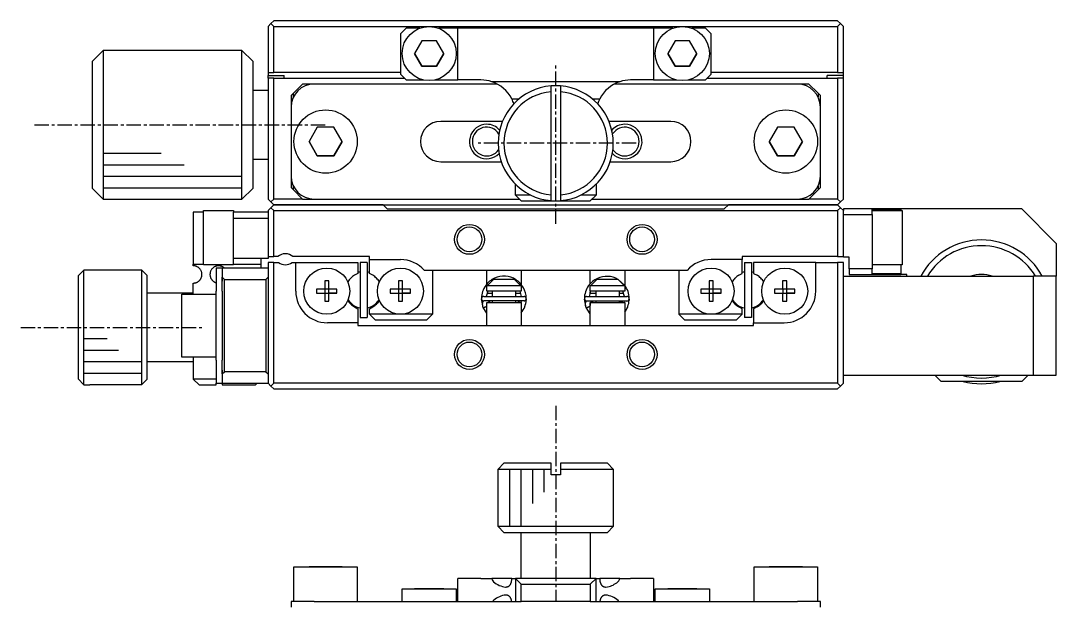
# Model space of a CAD drawing. Extents: x 10 to 365, y 10 to 229.
# Drawn here: x 225.8 to 315.8, y 178.3 to 229 of the extents above; entities that cross this region are included whole.
import ezdxf

# ---------------------------------------------------------------- set-up
doc = ezdxf.new("R2010")
doc.units = 0
doc.linetypes.add('CENTER', pattern=[2, 1.25, -0.25, 0.25, -0.25])
doc.layers.get('0').update_dxf_attribs({"linetype": 'CONTINUOUS'})
doc.layers.add('CENTER', color=1, linetype='CENTER')

msp = doc.modelspace()

# ---------------------------------------------------------------- linework, layer by layer
at = {"color": 7, "linetype": 'CONTINUOUS'}
for p, q in [((247.52, 228.713), (247.27, 228.463)), ((247.77, 228.963), (247.52, 228.713)), ((247.77, 228.463), (247.52, 228.713)), ((296.77, 228.963), (247.77, 228.963)), ((297.02, 228.713), (296.77, 228.963)), ((297.02, 228.713), (296.77, 228.463)), ((297.27, 228.463), (297.02, 228.713)), ((247.27, 228.463), (247.27, 224.463)), ((247.77, 224.463), (247.77, 228.463)), ((247.77, 228.463), (261.27, 228.463)), ((259.27, 228.313), (258.77, 227.813)), ((258.77, 227.813), (258.77, 224.313)), ((260.444, 228.313), (259.27, 228.313)), ((261.27, 228.463), (283.27, 228.463)), ((263.77, 228.313), (262.096, 228.313)), ((263.77, 223.813), (263.77, 228.313)), ((280.77, 228.313), (263.77, 228.313)), ((280.77, 228.313), (280.77, 223.813)), ((282.444, 228.313), (280.77, 228.313)), ((283.27, 228.463), (296.77, 228.463)), ((285.27, 228.313), (284.096, 228.313)), ((285.77, 227.813), (285.27, 228.313)), ((285.77, 224.313), (285.77, 227.813)), ((296.77, 228.463), (296.77, 224.463)), ((297.27, 224.463), (297.27, 228.463)), ((260.635, 227.213), (260, 226.113)), ((261.905, 227.213), (260.635, 227.213)), ((262.54, 226.113), (261.905, 227.213)), ((282.635, 227.213), (282, 226.113)), ((283.905, 227.213), (282.635, 227.213)), ((284.54, 226.113), (283.905, 227.213)), ((231.97, 225.413), (232.97, 226.413)), ((232.97, 219.854), (232.97, 226.413)), ((232.97, 226.413), (244.97, 226.413)), ((244.97, 226.413), (244.97, 213.413)), ((244.97, 226.413), (245.97, 225.413)), ((260, 226.113), (260.635, 225.013)), ((260.635, 225.013), (260, 226.113)), ((261.905, 225.013), (262.54, 226.113)), ((262.54, 226.113), (261.905, 225.013)), ((282, 226.113), (282.635, 225.013)), ((282.635, 225.013), (282, 226.113)), ((283.905, 225.013), (284.54, 226.113)), ((284.54, 226.113), (283.905, 225.013)), ((231.97, 225.413), (231.97, 219.863)), ((245.97, 214.413), (245.97, 225.413)), ((260.635, 225.013), (261.905, 225.013)), ((261.905, 225.013), (260.635, 225.013)), ((282.635, 225.013), (283.905, 225.013)), ((283.905, 225.013), (282.635, 225.013)), ((247.27, 224.463), (247.77, 224.463)), ((247.27, 224.463), (247.27, 224.213)), ((247.27, 224.213), (248.67, 224.213)), ((247.27, 223.963), (247.27, 224.213)), ((258.77, 224.463), (247.77, 224.463)), ((248.67, 223.963), (248.67, 224.213)), ((258.77, 224.313), (259.27, 223.813)), ((285.27, 223.813), (285.77, 224.313)), ((296.77, 224.463), (285.77, 224.463)), ((295.87, 223.963), (295.87, 224.213)), ((297.27, 224.213), (295.87, 224.213)), ((296.77, 224.463), (297.27, 224.463)), ((297.27, 224.213), (297.27, 224.463)), ((297.27, 223.963), (297.27, 224.213)), ((247.27, 223.963), (247.27, 213.463)), ((247.77, 223.963), (247.27, 223.963)), ((247.77, 213.463), (247.77, 223.963)), ((247.77, 223.963), (259.12, 223.963)), ((249.47, 222.663), (250.27, 223.463)), ((251.27, 223.463), (250.27, 223.463)), ((267.176, 223.463), (251.27, 223.463)), ((259.27, 223.813), (260.788, 223.813)), ((261.753, 223.813), (263.77, 223.813)), ((265.77, 223.813), (263.77, 223.813)), ((277.834, 223.663), (266.707, 223.663)), ((271.87, 222.795), (271.87, 223.297)), ((272.67, 223.297), (272.67, 222.795)), ((293.27, 223.463), (277.364, 223.463)), ((280.77, 223.813), (278.77, 223.813)), ((280.77, 223.813), (282.788, 223.813)), ((283.753, 223.813), (285.27, 223.813)), ((285.42, 223.963), (296.77, 223.963)), ((294.27, 223.463), (293.27, 223.463)), ((294.27, 223.463), (295.07, 222.663)), ((296.77, 223.963), (296.77, 213.463)), ((297.27, 223.963), (296.77, 223.963)), ((297.27, 213.463), (297.27, 223.963)), ((245.97, 222.913), (247.27, 222.913)), ((249.47, 222.663), (249.27, 222.463)), ((249.27, 222.463), (249.27, 221.463)), ((249.47, 222.335), (249.47, 222.663)), ((271.87, 213.831), (271.87, 222.795)), ((272.67, 222.795), (272.67, 213.831)), ((295.27, 222.463), (295.07, 222.663)), ((295.07, 222.663), (295.07, 222.335)), ((295.27, 221.463), (295.27, 222.463)), ((249.27, 221.463), (249.27, 215.463)), ((268.449, 222.163), (269.08, 222.163)), ((275.461, 222.163), (276.091, 222.163)), ((295.27, 215.463), (295.27, 221.463)), ((231.97, 219.863), (231.97, 214.413)), ((232.97, 213.413), (232.97, 219.854)), ((251.549, 219.713), (250.827, 218.463)), ((252.992, 219.713), (251.549, 219.713)), ((253.714, 218.463), (252.992, 219.713)), ((267.645, 220.213), (262.27, 220.213)), ((282.27, 220.213), (276.895, 220.213)), ((291.549, 219.713), (290.827, 218.463)), ((292.992, 219.713), (291.549, 219.713)), ((293.714, 218.463), (292.992, 219.713)), ((250.827, 218.463), (251.549, 217.213)), ((251.549, 217.213), (250.827, 218.463)), ((252.992, 217.213), (253.714, 218.463)), ((253.714, 218.463), (252.992, 217.213)), ((290.827, 218.463), (291.549, 217.213)), ((291.549, 217.213), (290.827, 218.463)), ((292.992, 217.213), (293.714, 218.463)), ((293.714, 218.463), (292.992, 217.213)), ((247.27, 216.913), (245.97, 216.913)), ((251.549, 217.213), (252.992, 217.213)), ((252.992, 217.213), (251.549, 217.213)), ((291.549, 217.213), (292.992, 217.213)), ((292.992, 217.213), (291.549, 217.213)), ((262.27, 216.713), (267.533, 216.713)), ((277.007, 216.713), (282.27, 216.713)), ((249.27, 215.463), (249.27, 214.463)), ((295.27, 214.463), (295.27, 215.463)), ((232.97, 213.413), (231.97, 214.413)), ((245.97, 214.413), (244.97, 213.413)), ((249.27, 214.463), (249.47, 214.263)), ((249.47, 214.263), (249.47, 214.591)), ((250.27, 213.463), (249.47, 214.263)), ((268.77, 213.813), (268.77, 214.742)), ((275.77, 214.742), (275.77, 213.813)), ((295.07, 214.263), (294.27, 213.463)), ((295.07, 214.591), (295.07, 214.263)), ((295.07, 214.263), (295.27, 214.463)), ((244.97, 213.413), (232.97, 213.413)), ((247.27, 213.463), (247.52, 213.213)), ((247.52, 213.213), (247.77, 213.463)), ((250.27, 213.463), (247.77, 213.463)), ((250.27, 213.463), (251.27, 213.463)), ((251.27, 213.463), (269.12, 213.463)), ((270.091, 213.813), (268.77, 213.813)), ((268.77, 213.813), (269.27, 213.313)), ((269.27, 213.313), (272.27, 213.313)), ((271.87, 213.329), (271.87, 213.831)), ((272.27, 213.313), (275.27, 213.313)), ((272.67, 213.831), (272.67, 213.329)), ((275.77, 213.813), (274.45, 213.813)), ((275.27, 213.313), (275.77, 213.813)), ((275.42, 213.463), (293.27, 213.463)), ((293.27, 213.463), (294.27, 213.463)), ((296.77, 213.463), (294.27, 213.463)), ((296.77, 213.463), (297.02, 213.213)), ((297.02, 213.213), (297.27, 213.463)), ((241.67, 207.763), (241.67, 212.463)), ((241.67, 212.463), (244.27, 212.463)), ((244.27, 212.463), (244.27, 212.313)), ((247.52, 212.713), (247.27, 212.463)), ((247.27, 212.463), (247.27, 208.463)), ((247.52, 213.213), (247.77, 212.963)), ((247.52, 212.713), (247.77, 212.963)), ((247.77, 212.463), (247.52, 212.713)), ((247.77, 212.963), (296.77, 212.963)), ((257.27, 212.963), (247.77, 212.963)), ((247.77, 212.463), (296.77, 212.463)), ((247.77, 208.463), (247.77, 212.463)), ((257.27, 212.963), (257.62, 212.613)), ((257.62, 212.613), (286.92, 212.613)), ((286.92, 212.613), (287.27, 212.963)), ((296.77, 212.963), (287.27, 212.963)), ((296.77, 212.963), (297.02, 213.213)), ((296.77, 212.963), (297.02, 212.713)), ((297.02, 212.713), (296.77, 212.463)), ((296.77, 212.463), (296.77, 208.463)), ((297.27, 212.463), (297.02, 212.713)), ((299.77, 212.613), (297.27, 212.613)), ((297.27, 212.613), (297.27, 212.463)), ((297.27, 208.463), (297.27, 212.463)), ((299.77, 212.113), (299.77, 212.613)), ((302.27, 212.613), (299.77, 212.613)), ((299.77, 212.544), (302.27, 212.544)), ((299.77, 212.463), (302.37, 212.463)), ((302.27, 212.544), (302.27, 212.613)), ((312.77, 212.613), (302.27, 212.613)), ((302.27, 212.544), (302.27, 212.463)), ((302.37, 212.463), (302.37, 207.763)), ((312.77, 212.613), (315.77, 209.613)), ((240.77, 212.313), (240.77, 207.813)), ((241.67, 212.313), (240.77, 212.313)), ((247.27, 212.313), (244.27, 212.313)), ((244.27, 211.813), (244.27, 212.313)), ((244.27, 211.813), (247.27, 211.813)), ((244.27, 208.313), (244.27, 211.813)), ((297.27, 212.113), (299.77, 212.113)), ((299.77, 212.113), (299.77, 207.413)), ((315.77, 209.613), (315.77, 206.763)), ((246.67, 208.313), (244.27, 208.313)), ((244.27, 207.813), (244.27, 208.313)), ((247.27, 208.313), (246.67, 208.313)), ((246.67, 207.813), (246.67, 208.313)), ((247.27, 208.463), (247.27, 208.313)), ((247.27, 208.463), (247.77, 208.463)), ((247.27, 207.963), (247.27, 197.463)), ((247.77, 207.963), (247.27, 207.963)), ((248.109, 208.463), (247.77, 208.463)), ((247.77, 207.963), (248.17, 207.963)), ((247.77, 197.463), (247.77, 207.963)), ((249.37, 207.963), (249.67, 207.963)), ((256.07, 208.463), (249.432, 208.463)), ((249.67, 205.463), (249.67, 207.963)), ((249.67, 207.963), (255.07, 207.963)), ((255.07, 207.963), (255.07, 207.007)), ((255.27, 207.963), (255.27, 203.163)), ((255.87, 207.963), (255.27, 207.963)), ((255.87, 207.963), (255.87, 203.163)), ((256.07, 208.213), (256.07, 208.463)), ((256.07, 208.213), (258.77, 208.213)), ((256.07, 207.007), (256.07, 208.213)), ((288.47, 208.213), (285.77, 208.213)), ((288.47, 208.463), (288.47, 208.213)), ((296.77, 208.463), (288.47, 208.463)), ((288.47, 207.007), (288.47, 208.213)), ((288.67, 207.963), (288.67, 203.163)), ((288.67, 207.963), (289.27, 207.963)), ((289.27, 207.963), (289.27, 203.163)), ((289.47, 207.963), (289.47, 207.007)), ((294.87, 207.963), (289.47, 207.963)), ((294.87, 205.463), (294.87, 207.963)), ((294.87, 207.963), (296.77, 207.963)), ((296.77, 208.463), (297.27, 208.463)), ((296.77, 207.963), (296.77, 197.463)), ((297.27, 207.963), (296.77, 207.963)), ((297.27, 208.413), (297.27, 208.463)), ((297.77, 208.413), (297.27, 208.413)), ((297.27, 197.463), (297.27, 207.963)), ((297.77, 207.413), (297.77, 208.413)), ((231.27, 207.297), (230.77, 206.795)), ((231.77, 207.297), (231.27, 207.297)), ((231.27, 197.329), (231.27, 207.297)), ((231.77, 207.313), (231.77, 207.297)), ((231.77, 207.313), (236.27, 207.313)), ((236.27, 207.313), (236.27, 197.313)), ((236.27, 207.313), (236.77, 206.813)), ((240.77, 207.813), (241.67, 207.813)), ((240.77, 207.663), (240.77, 207.813)), ((240.783, 207.663), (240.77, 207.663)), ((240.795, 207.663), (240.783, 207.663)), ((240.807, 207.662), (240.795, 207.663)), ((240.82, 207.661), (240.807, 207.662)), ((240.832, 207.66), (240.82, 207.661)), ((240.847, 207.659), (240.832, 207.66)), ((240.862, 207.657), (240.847, 207.659)), ((240.877, 207.655), (240.862, 207.657)), ((240.892, 207.653), (240.877, 207.655)), ((240.906, 207.651), (240.892, 207.653)), ((240.919, 207.648), (240.906, 207.651)), ((240.947, 207.642), (240.919, 207.648)), ((240.974, 207.635), (240.947, 207.642)), ((240.999, 207.627), (240.974, 207.635)), ((241.024, 207.619), (240.999, 207.627)), ((241.047, 207.61), (241.024, 207.619)), ((241.069, 207.601), (241.047, 207.61)), ((241.111, 207.581), (241.069, 207.601)), ((241.15, 207.56), (241.111, 207.581)), ((241.187, 207.537), (241.15, 207.56)), ((241.23, 207.506), (241.187, 207.537)), ((241.27, 207.473), (241.23, 207.506)), ((241.307, 207.437), (241.27, 207.473)), ((241.341, 207.399), (241.307, 207.437)), ((241.372, 207.361), (241.341, 207.399)), ((241.401, 207.32), (241.372, 207.361)), ((241.426, 207.276), (241.401, 207.32)), ((241.449, 207.231), (241.426, 207.276)), ((241.471, 207.181), (241.449, 207.231)), ((241.488, 207.129), (241.471, 207.181)), ((241.503, 207.075), (241.488, 207.129)), ((241.511, 207.034), (241.503, 207.075)), ((241.516, 206.992), (241.511, 207.034)), ((244.27, 207.763), (241.67, 207.763)), ((242.228, 207.021), (242.223, 206.974)), ((242.236, 207.066), (242.228, 207.021)), ((242.247, 207.113), (242.236, 207.066)), ((242.262, 207.158), (242.247, 207.113)), ((242.278, 207.202), (242.262, 207.158)), ((242.298, 207.244), (242.278, 207.202)), ((242.326, 207.297), (242.298, 207.244)), ((242.358, 207.346), (242.326, 207.297)), ((242.393, 207.392), (242.358, 207.346)), ((242.428, 207.431), (242.393, 207.392)), ((242.465, 207.467), (242.428, 207.431)), ((242.505, 207.501), (242.465, 207.467)), ((242.548, 207.533), (242.505, 207.501)), ((242.595, 207.562), (242.548, 207.533)), ((242.645, 207.589), (242.595, 207.562)), ((242.667, 207.599), (242.645, 207.589)), ((242.691, 207.609), (242.667, 207.599)), ((242.715, 207.618), (242.691, 207.609)), ((242.741, 207.627), (242.715, 207.618)), ((242.768, 207.635), (242.741, 207.627)), ((242.796, 207.642), (242.768, 207.635)), ((243.27, 207.463), (242.77, 207.463)), ((242.77, 207.463), (242.77, 205.463)), ((242.811, 207.646), (242.796, 207.642)), ((242.827, 207.649), (242.811, 207.646)), ((242.844, 207.652), (242.827, 207.649)), ((242.856, 207.654), (242.844, 207.652)), ((242.869, 207.656), (242.856, 207.654)), ((242.882, 207.658), (242.869, 207.656)), ((242.895, 207.659), (242.882, 207.658)), ((242.905, 207.66), (242.895, 207.659)), ((242.916, 207.661), (242.905, 207.66)), ((242.926, 207.662), (242.916, 207.661)), ((242.937, 207.662), (242.926, 207.662)), ((242.947, 207.663), (242.937, 207.662)), ((242.958, 207.663), (242.947, 207.663)), ((242.968, 207.663), (242.958, 207.663)), ((242.979, 207.663), (242.968, 207.663)), ((242.989, 207.663), (242.979, 207.663)), ((243, 207.662), (242.989, 207.663)), ((243.011, 207.662), (243, 207.662)), ((243.021, 207.661), (243.011, 207.662)), ((243.035, 207.66), (243.021, 207.661)), ((243.048, 207.659), (243.035, 207.66)), ((243.061, 207.657), (243.048, 207.659)), ((243.077, 207.655), (243.061, 207.657)), ((243.093, 207.653), (243.077, 207.655)), ((243.108, 207.65), (243.093, 207.653)), ((243.123, 207.647), (243.108, 207.65)), ((243.138, 207.644), (243.123, 207.647)), ((243.152, 207.641), (243.138, 207.644)), ((243.181, 207.633), (243.152, 207.641)), ((243.209, 207.624), (243.181, 207.633)), ((243.235, 207.615), (243.209, 207.624)), ((243.26, 207.605), (243.235, 207.615)), ((243.284, 207.594), (243.26, 207.605)), ((247.27, 207.463), (243.27, 207.463)), ((243.27, 207.463), (243.27, 206.663)), ((243.329, 207.572), (243.284, 207.594)), ((243.372, 207.547), (243.329, 207.572)), ((243.411, 207.52), (243.372, 207.547)), ((243.448, 207.491), (243.411, 207.52)), ((243.48, 207.463), (243.448, 207.491)), ((244.27, 207.813), (244.27, 207.763)), ((244.27, 207.813), (246.67, 207.813)), ((246.67, 207.463), (246.67, 207.813)), ((255.07, 207.007), (254.777, 206.838)), ((256.364, 206.838), (256.07, 207.007)), ((283.691, 207.263), (260.849, 207.263)), ((261.57, 207.263), (261.57, 203.463)), ((266.27, 206.065), (266.27, 207.263)), ((269.27, 207.263), (269.27, 206.045)), ((275.27, 206.12), (275.27, 207.263)), ((278.27, 207.263), (278.27, 205.963)), ((282.97, 207.263), (282.97, 203.463)), ((288.177, 206.838), (288.47, 207.007)), ((289.47, 207.007), (289.764, 206.838)), ((299.77, 207.413), (297.77, 207.413)), ((297.77, 207.413), (297.77, 206.913)), ((302.37, 207.763), (299.77, 207.763)), ((299.77, 206.913), (299.77, 207.413)), ((302.27, 207.763), (302.27, 206.953)), ((230.77, 206.795), (230.77, 197.831)), ((236.77, 197.813), (236.77, 206.813)), ((240.77, 206.163), (240.799, 206.164)), ((240.77, 205.213), (240.77, 206.163)), ((240.799, 206.164), (240.827, 206.165)), ((240.827, 206.165), (240.855, 206.168)), ((240.855, 206.168), (240.883, 206.172)), ((240.883, 206.172), (240.912, 206.176)), ((240.912, 206.176), (240.94, 206.182)), ((240.94, 206.182), (240.968, 206.19)), ((240.968, 206.19), (240.996, 206.198)), ((240.996, 206.198), (241.022, 206.207)), ((241.022, 206.207), (241.048, 206.216)), ((241.048, 206.216), (241.074, 206.227)), ((241.074, 206.227), (241.099, 206.239)), ((241.099, 206.239), (241.124, 206.252)), ((241.124, 206.252), (241.148, 206.265)), ((241.148, 206.265), (241.172, 206.28)), ((241.172, 206.28), (241.196, 206.295)), ((241.196, 206.295), (241.225, 206.317)), ((241.225, 206.317), (241.254, 206.34)), ((241.254, 206.34), (241.281, 206.364)), ((241.281, 206.364), (241.307, 206.389)), ((241.307, 206.389), (241.331, 206.415)), ((241.331, 206.415), (241.354, 206.442)), ((241.354, 206.442), (241.377, 206.472)), ((241.377, 206.472), (241.398, 206.503)), ((241.398, 206.503), (241.417, 206.534)), ((241.417, 206.534), (241.435, 206.566)), ((241.435, 206.566), (241.451, 206.598)), ((241.451, 206.598), (241.465, 206.63)), ((241.465, 206.63), (241.478, 206.664)), ((241.478, 206.664), (241.489, 206.698)), ((241.489, 206.698), (241.498, 206.733)), ((241.498, 206.733), (241.506, 206.767)), ((241.506, 206.767), (241.514, 206.813)), ((241.514, 206.813), (241.518, 206.859)), ((241.519, 206.948), (241.516, 206.992)), ((241.518, 206.859), (241.52, 206.904)), ((241.52, 206.904), (241.519, 206.948)), ((242.223, 206.974), (242.22, 206.926)), ((242.22, 206.926), (242.221, 206.877)), ((242.221, 206.877), (242.225, 206.827)), ((242.225, 206.827), (242.233, 206.776)), ((242.233, 206.776), (242.242, 206.736)), ((242.242, 206.736), (242.253, 206.695)), ((242.253, 206.695), (242.266, 206.655)), ((242.266, 206.655), (242.278, 206.624)), ((242.278, 206.624), (242.292, 206.593)), ((242.292, 206.593), (242.307, 206.562)), ((242.307, 206.562), (242.324, 206.532)), ((242.324, 206.532), (242.339, 206.508)), ((242.339, 206.508), (242.355, 206.484)), ((242.355, 206.484), (242.372, 206.46)), ((242.372, 206.46), (242.39, 206.437)), ((242.39, 206.437), (242.41, 206.414)), ((242.41, 206.414), (242.431, 206.391)), ((242.431, 206.391), (242.453, 206.369)), ((242.453, 206.369), (242.477, 206.348)), ((242.477, 206.348), (242.5, 206.328)), ((242.5, 206.328), (242.525, 206.309)), ((242.525, 206.309), (242.551, 206.291)), ((242.551, 206.291), (242.577, 206.274)), ((242.577, 206.274), (242.606, 206.257)), ((242.606, 206.257), (242.635, 206.242)), ((242.635, 206.242), (242.666, 206.228)), ((242.666, 206.228), (242.697, 206.215)), ((242.697, 206.215), (242.721, 206.206)), ((242.721, 206.206), (242.745, 206.198)), ((242.745, 206.198), (242.77, 206.19)), ((243.47, 206.463), (243.27, 206.663)), ((243.27, 206.663), (243.27, 206.335)), ((243.27, 206.335), (243.27, 206.663)), ((243.27, 205.463), (243.27, 206.335)), ((243.47, 206.463), (247.07, 206.463)), ((243.47, 198.463), (243.47, 206.463)), ((247.27, 206.663), (247.07, 206.463)), ((247.07, 206.463), (247.07, 198.463)), ((252.19, 206.349), (252.19, 205.643)), ((252.55, 206.349), (252.19, 206.349)), ((252.55, 205.643), (252.55, 206.349)), ((258.59, 206.349), (258.59, 205.643)), ((258.95, 206.349), (258.59, 206.349)), ((258.95, 205.643), (258.95, 206.349)), ((266.854, 206.463), (266.325, 205.963)), ((268.687, 206.463), (266.854, 206.463)), ((269.216, 205.963), (268.687, 206.463)), ((275.27, 206.119), (275.27, 206.12)), ((275.27, 206.119), (275.27, 206.119)), ((275.854, 206.463), (275.325, 205.963)), ((277.687, 206.463), (275.854, 206.463)), ((278.216, 205.963), (277.687, 206.463)), ((277.694, 206.479), (278.271, 205.959)), ((285.59, 206.349), (285.59, 205.643)), ((285.95, 206.349), (285.59, 206.349)), ((285.95, 205.643), (285.95, 206.349)), ((291.99, 206.349), (291.99, 205.643)), ((292.35, 206.349), (291.99, 206.349)), ((292.35, 205.643), (292.35, 206.349)), ((297.27, 206.763), (313.77, 206.763)), ((297.77, 206.913), (299.77, 206.913)), ((302.27, 206.953), (299.77, 206.953)), ((299.77, 206.913), (302.27, 206.913)), ((302.27, 206.913), (302.27, 206.953)), ((302.77, 206.913), (302.27, 206.913)), ((302.77, 206.763), (302.77, 206.913)), ((313.77, 206.763), (313.77, 198.163)), ((315.77, 206.763), (313.77, 206.763)), ((315.77, 198.163), (315.77, 206.763)), ((236.77, 205.313), (240.77, 205.313)), ((239.77, 199.713), (239.77, 205.213)), ((239.77, 205.213), (242.77, 205.213)), ((242.77, 199.463), (242.77, 205.463)), ((243.27, 205.463), (243.27, 199.463)), ((251.484, 205.643), (251.484, 205.283)), ((252.19, 205.643), (251.484, 205.643)), ((251.484, 205.283), (252.19, 205.283)), ((251.484, 205.283), (252.19, 205.283)), ((252.201, 205.633), (252.19, 205.643)), ((252.201, 205.293), (252.19, 205.283)), ((252.19, 205.283), (252.19, 204.577)), ((252.54, 205.633), (252.201, 205.633)), ((252.201, 205.633), (252.201, 205.293)), ((252.201, 205.293), (252.54, 205.293)), ((252.54, 205.633), (252.55, 205.643)), ((252.54, 205.293), (252.54, 205.633)), ((252.54, 205.293), (252.55, 205.283)), ((253.257, 205.643), (252.55, 205.643)), ((252.55, 205.283), (253.257, 205.283)), ((252.55, 204.577), (252.55, 205.283)), ((253.257, 205.283), (252.55, 205.283)), ((253.257, 205.283), (253.257, 205.643)), ((257.884, 205.643), (257.884, 205.283)), ((258.59, 205.643), (257.884, 205.643)), ((257.884, 205.283), (258.59, 205.283)), ((257.884, 205.283), (258.59, 205.283)), ((258.601, 205.633), (258.59, 205.643)), ((258.601, 205.293), (258.59, 205.283)), ((258.59, 205.283), (258.59, 204.577)), ((258.94, 205.633), (258.601, 205.633)), ((258.601, 205.633), (258.601, 205.293)), ((258.601, 205.293), (258.94, 205.293)), ((258.94, 205.633), (258.95, 205.643)), ((258.94, 205.293), (258.94, 205.633)), ((258.94, 205.293), (258.95, 205.283)), ((259.657, 205.643), (258.95, 205.643)), ((258.95, 205.283), (259.657, 205.283)), ((258.95, 204.577), (258.95, 205.283)), ((259.657, 205.283), (258.95, 205.283)), ((259.657, 205.283), (259.657, 205.643)), ((266.355, 205.463), (266.224, 205.011)), ((266.27, 206.063), (266.27, 206.064)), ((266.27, 205.963), (266.325, 205.963)), ((266.27, 205.463), (266.27, 205.963)), ((269.27, 205.463), (266.27, 205.463)), ((266.77, 205.263), (266.27, 205.263)), ((266.325, 205.963), (269.216, 205.963)), ((266.77, 205.011), (266.77, 205.463)), ((268.77, 205.463), (268.77, 205.011)), ((269.246, 205.263), (268.77, 205.263)), ((269.3, 205.011), (269.169, 205.463)), ((269.216, 205.963), (269.27, 205.963)), ((269.27, 206.045), (269.27, 206.045)), ((269.27, 206.044), (269.27, 206.044)), ((269.27, 205.963), (269.27, 205.463)), ((275.302, 205.463), (275.166, 205)), ((275.27, 205.963), (275.325, 205.963)), ((275.27, 205.463), (275.27, 205.963)), ((278.27, 205.463), (275.27, 205.463)), ((275.27, 205.263), (275.27, 205.389)), ((275.77, 205.263), (275.27, 205.263)), ((275.325, 205.963), (278.216, 205.963)), ((275.77, 205), (275.77, 205.463)), ((277.77, 205.463), (277.77, 205)), ((278.184, 205.263), (277.77, 205.263)), ((278.242, 205), (278.106, 205.463)), ((278.216, 205.963), (278.27, 205.963)), ((278.27, 205.963), (278.27, 205.463)), ((284.884, 205.643), (284.884, 205.283)), ((285.59, 205.643), (284.884, 205.643)), ((284.884, 205.283), (285.59, 205.283)), ((284.884, 205.283), (285.59, 205.283)), ((285.601, 205.633), (285.59, 205.643)), ((285.601, 205.293), (285.59, 205.283)), ((285.59, 205.283), (285.59, 204.577)), ((285.94, 205.633), (285.601, 205.633)), ((285.601, 205.633), (285.601, 205.293)), ((285.601, 205.293), (285.94, 205.293)), ((285.94, 205.633), (285.95, 205.643)), ((285.94, 205.293), (285.94, 205.633)), ((285.94, 205.293), (285.95, 205.283)), ((286.657, 205.643), (285.95, 205.643)), ((285.95, 205.283), (286.657, 205.283)), ((285.95, 204.577), (285.95, 205.283)), ((286.657, 205.283), (285.95, 205.283)), ((286.657, 205.283), (286.657, 205.643)), ((291.284, 205.643), (291.284, 205.283)), ((291.99, 205.643), (291.284, 205.643)), ((291.284, 205.283), (291.99, 205.283)), ((291.284, 205.283), (291.99, 205.283)), ((292.001, 205.633), (291.99, 205.643)), ((292.001, 205.293), (291.99, 205.283)), ((291.99, 205.283), (291.99, 204.577)), ((292.34, 205.633), (292.001, 205.633)), ((292.001, 205.633), (292.001, 205.293)), ((292.001, 205.293), (292.34, 205.293)), ((292.34, 205.633), (292.35, 205.643)), ((292.34, 205.293), (292.34, 205.633)), ((292.34, 205.293), (292.35, 205.283)), ((293.057, 205.643), (292.35, 205.643)), ((292.35, 205.283), (293.057, 205.283)), ((292.35, 204.577), (292.35, 205.283)), ((293.057, 205.283), (292.35, 205.283)), ((293.057, 205.283), (293.057, 205.643)), ((252.19, 204.577), (252.55, 204.577)), ((258.59, 204.577), (258.95, 204.577)), ((265.971, 204.042), (265.814, 204.784)), ((265.914, 204.345), (265.917, 204.38)), ((265.914, 204.311), (265.914, 204.345)), ((265.915, 204.276), (265.914, 204.311)), ((265.917, 204.38), (265.921, 204.414)), ((265.921, 204.414), (265.927, 204.448)), ((265.927, 204.448), (265.934, 204.482)), ((265.934, 204.482), (265.943, 204.515)), ((265.943, 204.515), (265.954, 204.548)), ((265.954, 204.548), (265.966, 204.58)), ((265.966, 204.58), (265.98, 204.612)), ((265.98, 204.612), (265.981, 204.613)), ((266.012, 205.011), (269.512, 205.011)), ((269.512, 204.611), (266.012, 204.611)), ((266.27, 204.463), (269.27, 204.463)), ((266.27, 202.463), (266.27, 204.463)), ((266.614, 204.611), (266.354, 204.463)), ((266.77, 204.463), (266.77, 204.611)), ((268.77, 204.611), (268.77, 204.463)), ((269.171, 204.463), (268.911, 204.611)), ((269.27, 204.463), (269.27, 202.463)), ((269.27, 204.45), (269.274, 204.463)), ((269.274, 204.463), (269.3, 204.611)), ((269.711, 204.789), (269.707, 204.688)), ((274.913, 204.031), (274.756, 204.773)), ((274.856, 204.334), (274.859, 204.369)), ((274.856, 204.3), (274.856, 204.334)), ((274.859, 204.369), (274.863, 204.403)), ((274.863, 204.403), (274.869, 204.437)), ((274.869, 204.437), (274.876, 204.471)), ((274.876, 204.471), (274.885, 204.504)), ((274.885, 204.504), (274.896, 204.537)), ((274.896, 204.537), (274.908, 204.569)), ((274.908, 204.569), (274.922, 204.601)), ((274.922, 204.601), (274.923, 204.603)), ((274.954, 205), (278.454, 205)), ((278.454, 204.6), (274.954, 204.6)), ((275.27, 204.463), (278.27, 204.463)), ((275.27, 202.463), (275.27, 204.463)), ((275.27, 204.395), (275.27, 204.214)), ((275.556, 204.6), (275.303, 204.463)), ((275.77, 204.463), (275.77, 204.6)), ((277.77, 204.6), (277.77, 204.463)), ((278.106, 204.463), (277.853, 204.6)), ((278.218, 204.463), (278.242, 204.6)), ((278.27, 204.463), (278.27, 202.463)), ((278.653, 204.778), (278.649, 204.677)), ((285.59, 204.577), (285.95, 204.577)), ((291.99, 204.577), (292.35, 204.577)), ((254.777, 204.088), (255.07, 203.919)), ((255.07, 203.919), (255.07, 202.713)), ((256.07, 203.919), (256.364, 204.088)), ((256.07, 203.463), (256.07, 203.919)), ((258.77, 203.463), (256.07, 203.463)), ((256.07, 203.463), (256.57, 202.963)), ((261.57, 203.463), (258.77, 203.463)), ((261.07, 202.963), (261.57, 203.463)), ((265.918, 204.242), (265.915, 204.276)), ((265.922, 204.208), (265.918, 204.242)), ((265.929, 204.174), (265.922, 204.208)), ((265.936, 204.14), (265.929, 204.174)), ((265.946, 204.107), (265.936, 204.14)), ((265.957, 204.074), (265.946, 204.107)), ((265.969, 204.044), (265.957, 204.074)), ((265.969, 204.045), (265.97, 204.043)), ((266.27, 203.557), (265.97, 204.044)), ((265.97, 204.043), (265.972, 204.042)), ((265.972, 204.042), (265.975, 204.041)), ((265.974, 204.035), (266.27, 204.139)), ((265.975, 204.041), (265.979, 204.04)), ((265.979, 204.04), (265.984, 204.04)), ((265.984, 204.04), (265.991, 204.041)), ((265.991, 204.041), (265.998, 204.042)), ((265.998, 204.042), (266.007, 204.044)), ((266.007, 204.044), (266.016, 204.046)), ((266.016, 204.046), (266.026, 204.049)), ((266.026, 204.049), (266.037, 204.052)), ((266.037, 204.052), (266.049, 204.056)), ((266.049, 204.056), (266.062, 204.06)), ((266.062, 204.06), (266.075, 204.064)), ((266.075, 204.064), (266.089, 204.069)), ((266.089, 204.069), (266.103, 204.074)), ((266.103, 204.074), (266.117, 204.08)), ((266.117, 204.08), (266.132, 204.085)), ((266.132, 204.085), (266.147, 204.091)), ((266.147, 204.091), (266.161, 204.098)), ((266.161, 204.098), (266.176, 204.104)), ((266.176, 204.104), (266.191, 204.111)), ((266.191, 204.111), (266.205, 204.117)), ((266.205, 204.117), (266.219, 204.124)), ((266.219, 204.124), (266.233, 204.13)), ((266.233, 204.13), (266.246, 204.137)), ((266.246, 204.137), (266.258, 204.143)), ((266.258, 204.143), (266.27, 204.15)), ((269.554, 204.044), (269.531, 203.991)), ((269.572, 204.087), (269.555, 204.044)), ((269.555, 204.044), (269.555, 204.045)), ((269.555, 204.045), (269.555, 204.045)), ((269.573, 204.091), (269.572, 204.087)), ((269.574, 204.093), (269.573, 204.091)), ((269.575, 204.096), (269.574, 204.093)), ((269.576, 204.098), (269.575, 204.096)), ((269.577, 204.102), (269.576, 204.101)), ((269.576, 204.101), (269.576, 204.099)), ((269.576, 204.099), (269.576, 204.098)), ((269.577, 204.103), (269.577, 204.102)), ((274.857, 204.265), (274.856, 204.3)), ((274.86, 204.231), (274.857, 204.265)), ((274.864, 204.197), (274.86, 204.231)), ((274.87, 204.163), (274.864, 204.197)), ((274.878, 204.129), (274.87, 204.163)), ((274.888, 204.096), (274.878, 204.129)), ((274.899, 204.063), (274.888, 204.096)), ((274.911, 204.033), (274.899, 204.063)), ((274.911, 204.034), (274.912, 204.032)), ((275.27, 203.48), (274.912, 204.034)), ((274.912, 204.032), (274.914, 204.031)), ((274.914, 204.031), (274.916, 204.03)), ((274.916, 204.024), (275.27, 204.164)), ((274.916, 204.03), (274.92, 204.03)), ((274.92, 204.03), (274.925, 204.03)), ((274.925, 204.03), (274.931, 204.03)), ((274.931, 204.03), (274.939, 204.031)), ((274.939, 204.031), (274.947, 204.033)), ((274.947, 204.033), (274.956, 204.035)), ((274.956, 204.035), (274.965, 204.037)), ((274.965, 204.037), (274.976, 204.04)), ((274.976, 204.04), (274.987, 204.044)), ((274.987, 204.044), (274.999, 204.047)), ((274.999, 204.047), (275.012, 204.052)), ((275.012, 204.052), (275.025, 204.056)), ((275.025, 204.056), (275.039, 204.061)), ((275.039, 204.061), (275.052, 204.066)), ((275.052, 204.066), (275.067, 204.072)), ((275.067, 204.072), (275.081, 204.078)), ((275.081, 204.078), (275.095, 204.084)), ((275.095, 204.084), (275.11, 204.09)), ((275.11, 204.09), (275.124, 204.096)), ((275.124, 204.096), (275.138, 204.102)), ((275.138, 204.102), (275.152, 204.109)), ((275.152, 204.109), (275.166, 204.115)), ((275.166, 204.115), (275.179, 204.122)), ((275.179, 204.122), (275.191, 204.128)), ((275.191, 204.128), (275.203, 204.134)), ((275.203, 204.134), (275.215, 204.14)), ((275.215, 204.14), (275.225, 204.146)), ((275.225, 204.146), (275.235, 204.152)), ((275.235, 204.152), (275.244, 204.157)), ((275.244, 204.157), (275.252, 204.163)), ((275.252, 204.163), (275.259, 204.168)), ((275.259, 204.168), (275.265, 204.172)), ((275.265, 204.172), (275.27, 204.176)), ((278.496, 204.033), (278.473, 203.98)), ((278.514, 204.077), (278.497, 204.033)), ((278.497, 204.034), (278.497, 204.035)), ((278.497, 204.033), (278.497, 204.034)), ((278.515, 204.08), (278.514, 204.077)), ((278.516, 204.082), (278.515, 204.08)), ((278.517, 204.085), (278.516, 204.082)), ((278.518, 204.089), (278.517, 204.087)), ((278.517, 204.087), (278.517, 204.085)), ((278.519, 204.091), (278.518, 204.09)), ((278.518, 204.09), (278.518, 204.089)), ((278.519, 204.092), (278.519, 204.091)), ((285.77, 203.463), (282.97, 203.463)), ((282.97, 203.463), (283.47, 202.963)), ((288.47, 203.463), (285.77, 203.463)), ((287.97, 202.963), (288.47, 203.463)), ((288.47, 203.919), (288.177, 204.088)), ((288.47, 203.463), (288.47, 203.919)), ((289.764, 204.088), (289.47, 203.919)), ((289.47, 203.919), (289.47, 202.713)), ((255.07, 202.713), (252.42, 202.713)), ((255.07, 202.713), (255.07, 202.463)), ((255.27, 203.163), (255.87, 203.163)), ((256.57, 202.963), (261.07, 202.963)), ((283.47, 202.963), (287.97, 202.963)), ((289.27, 203.163), (288.67, 203.163)), ((289.47, 202.713), (292.12, 202.713)), ((289.47, 202.463), (289.47, 202.713)), ((255.07, 202.463), (257.27, 202.463)), ((257.27, 202.463), (289.47, 202.463)), ((240.77, 199.313), (236.77, 199.313)), ((242.77, 199.713), (239.77, 199.713)), ((240.77, 199.713), (240.77, 197.813)), ((242.77, 199.463), (242.77, 197.463)), ((243.27, 198.591), (243.27, 199.463)), ((243.27, 198.591), (243.27, 198.263)), ((243.27, 198.263), (243.27, 198.591)), ((243.27, 198.263), (243.47, 198.463)), ((243.27, 198.263), (243.27, 197.463)), ((247.07, 198.463), (243.47, 198.463)), ((247.07, 198.463), (247.27, 198.263)), ((297.27, 198.163), (313.77, 198.163)), ((305.77, 197.613), (305.22, 198.163)), ((313.32, 198.163), (312.77, 197.613)), ((313.77, 198.163), (315.77, 198.163)), ((230.77, 197.831), (231.27, 197.329)), ((231.27, 197.329), (231.77, 197.329)), ((231.77, 197.329), (231.77, 197.313)), ((236.27, 197.313), (231.77, 197.313)), ((236.77, 197.813), (236.27, 197.313)), ((242.77, 197.813), (240.77, 197.813)), ((241.27, 197.313), (240.77, 197.813)), ((241.27, 197.313), (242.77, 197.313)), ((242.77, 197.463), (243.27, 197.463)), ((242.77, 197.313), (242.77, 197.463)), ((243.27, 197.463), (247.27, 197.463)), ((243.27, 197.463), (243.27, 197.313)), ((243.27, 197.313), (246.17, 197.313)), ((246.32, 197.463), (246.17, 197.313)), ((247.27, 197.463), (247.52, 197.213)), ((247.52, 197.213), (247.77, 197.463)), ((247.77, 196.963), (247.52, 197.213)), ((296.77, 197.463), (247.77, 197.463)), ((296.77, 197.463), (297.02, 197.213)), ((296.77, 196.963), (297.02, 197.213)), ((297.02, 197.213), (297.27, 197.463)), ((312.77, 197.613), (305.77, 197.613)), ((247.77, 196.963), (296.77, 196.963)), ((267.27, 190), (267.77, 190.5)), ((267.27, 190), (271.87, 190)), ((267.27, 185), (267.27, 190)), ((271.87, 190.5), (267.77, 190.5)), ((271.87, 190.5), (267.77, 190.5)), ((271.87, 190), (271.87, 190.5)), ((271.87, 189.5), (271.87, 190)), ((276.77, 190.5), (272.67, 190.5)), ((276.77, 190.5), (272.67, 190.5)), ((272.67, 190.5), (272.67, 190)), ((272.67, 190), (277.27, 190)), ((272.67, 190), (272.67, 189.5)), ((276.77, 190.5), (277.27, 190)), ((277.27, 190), (277.27, 185)), ((272.67, 189.5), (271.87, 189.5)), ((272.67, 189.5), (271.87, 189.5)), ((277.27, 185), (267.27, 185)), ((267.77, 184.5), (267.27, 185)), ((267.77, 184.5), (276.77, 184.5)), ((269.27, 180.5), (269.27, 184.5)), ((275.27, 184.5), (275.27, 180.5)), ((277.27, 185), (276.77, 184.5)), ((249.52, 181.5), (255.02, 181.5)), ((249.52, 181.5), (252.27, 181.5)), ((249.52, 178.5), (249.52, 181.5)), ((250.827, 181.5), (251.549, 181.5)), ((251.549, 181.5), (250.827, 181.5)), ((251.549, 181.5), (252.992, 181.5)), ((252.992, 181.5), (251.549, 181.5)), ((252.27, 181.5), (255.02, 181.5)), ((252.992, 181.5), (253.714, 181.5)), ((253.714, 181.5), (252.992, 181.5)), ((255.02, 181.5), (255.02, 178.5)), ((289.52, 181.5), (295.02, 181.5)), ((289.52, 181.5), (292.27, 181.5)), ((289.52, 178.5), (289.52, 181.5)), ((290.827, 181.5), (291.549, 181.5)), ((291.549, 181.5), (290.827, 181.5)), ((291.549, 181.5), (292.992, 181.5)), ((292.992, 181.5), (291.549, 181.5)), ((292.27, 181.5), (295.02, 181.5)), ((292.992, 181.5), (293.714, 181.5)), ((293.714, 181.5), (292.992, 181.5)), ((295.02, 181.5), (295.02, 178.5)), ((263.77, 178.5), (263.77, 180.5)), ((265.77, 180.5), (263.77, 180.5)), ((265.77, 180.5), (266.707, 180.5)), ((268.449, 180.5), (266.707, 180.5)), ((266.707, 180.5), (266.733, 180.387)), ((266.733, 180.387), (266.788, 180.298)), ((266.788, 180.298), (266.872, 180.206)), ((268.339, 179.99), (268.352, 180.016)), ((268.352, 180.016), (268.365, 180.043)), ((268.365, 180.043), (268.377, 180.071)), ((268.377, 180.071), (268.388, 180.1)), ((268.388, 180.1), (268.398, 180.131)), ((268.398, 180.131), (268.406, 180.157)), ((268.406, 180.157), (268.413, 180.185)), ((268.413, 180.185), (268.42, 180.214)), ((268.42, 180.214), (268.426, 180.243)), ((268.426, 180.243), (268.431, 180.272)), ((268.431, 180.272), (268.436, 180.302)), ((268.436, 180.302), (268.44, 180.333)), ((268.44, 180.333), (268.443, 180.364)), ((268.443, 180.364), (268.446, 180.397)), ((268.446, 180.397), (268.448, 180.431)), ((268.448, 180.431), (268.449, 180.466)), ((268.449, 180.5), (268.77, 180.5)), ((268.449, 180.466), (268.449, 180.5)), ((268.77, 180.5), (269.27, 180)), ((268.77, 180.5), (268.77, 178.5)), ((271.02, 180.5), (268.77, 180.5)), ((269.27, 180), (275.27, 180)), ((269.27, 178.5), (269.27, 180)), ((273.52, 180.5), (271.02, 180.5)), ((275.77, 180.5), (273.52, 180.5)), ((275.27, 180), (275.77, 180.5)), ((275.27, 180), (275.27, 178.5)), ((275.77, 178.5), (275.77, 180.5)), ((275.77, 180.5), (276.091, 180.5)), ((277.834, 180.5), (276.091, 180.5)), ((276.091, 180.5), (276.092, 180.467)), ((276.092, 180.467), (276.093, 180.435)), ((276.093, 180.435), (276.095, 180.402)), ((276.095, 180.402), (276.097, 180.369)), ((276.097, 180.369), (276.1, 180.337)), ((276.1, 180.337), (276.104, 180.306)), ((276.104, 180.306), (276.109, 180.275)), ((276.109, 180.275), (276.114, 180.244)), ((276.114, 180.244), (276.121, 180.214)), ((276.121, 180.214), (276.127, 180.185)), ((276.127, 180.185), (276.135, 180.156)), ((276.135, 180.156), (276.143, 180.128)), ((276.143, 180.128), (276.152, 180.101)), ((276.152, 180.101), (276.162, 180.075)), ((276.162, 180.075), (276.175, 180.045)), ((276.175, 180.045), (276.188, 180.016)), ((276.188, 180.016), (276.202, 179.989)), ((277.662, 180.201), (277.752, 180.296)), ((277.752, 180.296), (277.811, 180.393)), ((277.811, 180.393), (277.834, 180.5)), ((277.834, 180.5), (278.77, 180.5)), ((280.77, 180.5), (278.77, 180.5)), ((280.77, 180.5), (280.77, 178.5)), ((258.92, 179.6), (263.62, 179.6)), ((258.92, 179.6), (261.27, 179.6)), ((258.92, 178.5), (258.92, 179.6)), ((260, 179.6), (260.635, 179.6)), ((260.635, 179.6), (260, 179.6)), ((260.635, 179.6), (261.905, 179.6)), ((261.905, 179.6), (260.635, 179.6)), ((261.27, 179.6), (263.62, 179.6)), ((261.905, 179.6), (262.54, 179.6)), ((262.54, 179.6), (261.905, 179.6)), ((263.62, 179.6), (263.62, 178.5)), ((267.913, 179.75), (267.951, 179.751)), ((267.951, 179.751), (267.991, 179.755)), ((267.991, 179.755), (268.03, 179.761)), ((268.03, 179.761), (268.068, 179.77)), ((268.068, 179.77), (268.104, 179.782)), ((268.104, 179.782), (268.14, 179.797)), ((268.14, 179.797), (268.164, 179.809)), ((268.164, 179.809), (268.188, 179.823)), ((268.188, 179.823), (268.21, 179.839)), ((268.21, 179.839), (268.232, 179.857)), ((268.232, 179.857), (268.254, 179.876)), ((268.254, 179.876), (268.274, 179.898)), ((268.274, 179.898), (268.293, 179.92)), ((268.293, 179.92), (268.309, 179.942)), ((268.309, 179.942), (268.324, 179.965)), ((268.324, 179.965), (268.339, 179.99)), ((276.202, 179.989), (276.218, 179.963)), ((276.218, 179.963), (276.234, 179.939)), ((276.234, 179.939), (276.251, 179.916)), ((276.251, 179.916), (276.271, 179.893)), ((276.271, 179.893), (276.292, 179.872)), ((276.292, 179.872), (276.313, 179.853)), ((276.313, 179.853), (276.336, 179.835)), ((276.336, 179.835), (276.359, 179.82)), ((276.359, 179.82), (276.383, 179.806)), ((276.383, 179.806), (276.414, 179.791)), ((276.414, 179.791), (276.446, 179.778)), ((276.446, 179.778), (276.479, 179.768)), ((276.479, 179.768), (276.513, 179.76)), ((276.513, 179.76), (276.547, 179.755)), ((276.547, 179.755), (276.583, 179.751)), ((276.583, 179.751), (276.619, 179.75)), ((276.619, 179.75), (276.628, 179.75)), ((276.628, 179.75), (276.775, 179.763)), ((280.92, 179.6), (285.62, 179.6)), ((280.92, 179.6), (283.27, 179.6)), ((280.92, 178.5), (280.92, 179.6)), ((282, 179.6), (282.635, 179.6)), ((282.635, 179.6), (282, 179.6)), ((282.635, 179.6), (283.905, 179.6)), ((283.905, 179.6), (282.635, 179.6)), ((283.27, 179.6), (285.62, 179.6)), ((283.905, 179.6), (284.54, 179.6)), ((284.54, 179.6), (283.905, 179.6)), ((285.62, 179.6), (285.62, 178.5)), ((249.27, 178.5), (249.27, 178)), ((251.27, 178.5), (249.27, 178.5)), ((251.27, 178.5), (269.12, 178.5)), ((267.913, 179.05), (267.781, 179.039)), ((267.933, 179.05), (267.913, 179.05)), ((267.969, 179.048), (267.933, 179.05)), ((268.004, 179.044), (267.969, 179.048)), ((268.038, 179.037), (268.004, 179.044)), ((268.071, 179.029), (268.038, 179.037)), ((268.104, 179.019), (268.071, 179.029)), ((268.135, 179.006), (268.104, 179.019)), ((268.165, 178.99), (268.135, 179.006)), ((268.189, 178.976), (268.165, 178.99)), ((268.212, 178.96), (268.189, 178.976)), ((268.234, 178.942), (268.212, 178.96)), ((268.255, 178.922), (268.234, 178.942)), ((268.275, 178.901), (268.255, 178.922)), ((268.294, 178.877), (268.275, 178.901)), ((268.309, 178.857), (268.294, 178.877)), ((268.323, 178.836), (268.309, 178.857)), ((268.337, 178.813), (268.323, 178.836)), ((268.35, 178.79), (268.337, 178.813)), ((268.362, 178.765), (268.35, 178.79)), ((268.373, 178.739), (268.362, 178.765)), ((268.383, 178.712), (268.373, 178.739)), ((268.393, 178.685), (268.383, 178.712)), ((268.402, 178.656), (268.393, 178.685)), ((268.41, 178.626), (268.402, 178.656)), ((268.418, 178.596), (268.41, 178.626)), ((268.425, 178.564), (268.418, 178.596)), ((268.43, 178.532), (268.425, 178.564)), ((268.436, 178.5), (268.43, 178.532)), ((269.12, 178.5), (269.27, 178.5)), ((275.27, 178.5), (269.27, 178.5)), ((275.27, 178.5), (275.42, 178.5)), ((275.42, 178.5), (293.27, 178.5)), ((276.109, 178.525), (276.105, 178.5)), ((276.113, 178.55), (276.109, 178.525)), ((276.118, 178.574), (276.113, 178.55)), ((276.125, 178.604), (276.118, 178.574)), ((276.132, 178.634), (276.125, 178.604)), ((276.141, 178.663), (276.132, 178.634)), ((276.15, 178.691), (276.141, 178.663)), ((276.159, 178.718), (276.15, 178.691)), ((276.17, 178.744), (276.159, 178.718)), ((276.181, 178.77), (276.17, 178.744)), ((276.193, 178.794), (276.181, 178.77)), ((276.207, 178.82), (276.193, 178.794)), ((276.223, 178.844), (276.207, 178.82)), ((276.239, 178.868), (276.223, 178.844)), ((276.256, 178.889), (276.239, 178.868)), ((276.274, 178.91), (276.256, 178.889)), ((276.292, 178.929), (276.274, 178.91)), ((276.312, 178.946), (276.292, 178.929)), ((276.336, 178.965), (276.312, 178.946)), ((276.361, 178.982), (276.336, 178.965)), ((276.388, 178.997), (276.361, 178.982)), ((276.415, 179.01), (276.388, 178.997)), ((276.443, 179.021), (276.415, 179.01)), ((276.472, 179.03), (276.443, 179.021)), ((276.502, 179.037), (276.472, 179.03)), ((276.546, 179.045), (276.502, 179.037)), ((276.593, 179.049), (276.546, 179.045)), ((276.628, 179.05), (276.593, 179.049)), ((277.755, 178.5), (277.683, 178.58)), ((295.27, 178.5), (293.27, 178.5)), ((295.27, 178), (295.27, 178.5))]:
    msp.add_line(p, q, dxfattribs=at)
at = {"color": 3, "linetype": 'CONTINUOUS'}
for p, q in [((237.97, 217.413), (232.97, 217.413)), ((239.97, 216.413), (232.97, 216.413)), ((244.97, 215.413), (232.97, 215.413)), ((244.97, 214.413), (232.97, 214.413)), ((233.27, 201.313), (231.27, 201.313)), ((234.27, 200.313), (231.27, 200.313)), ((236.27, 199.313), (231.27, 199.313)), ((236.27, 198.313), (231.27, 198.313)), ((268.27, 185), (268.27, 190)), ((269.27, 185), (269.27, 190)), ((270.27, 187), (270.27, 190)), ((271.27, 188), (271.27, 190))]:
    msp.add_line(p, q, dxfattribs=at)
at = {"color": 7, "linetype": 'CONTINUOUS'}
for centre, radius in [((261.27, 226.113), 2.35), ((283.27, 226.113), 2.35), ((252.27, 218.463), 2.75), ((292.27, 218.463), 2.75), ((264.77, 209.963), 1.075), ((279.77, 209.963), 1.075), ((252.37, 205.463), 2), ((258.77, 205.463), 2), ((285.77, 205.463), 2), ((292.17, 205.463), 2), ((264.77, 199.963), 1.075), ((279.77, 199.963), 1.075)]:
    msp.add_circle(centre, radius, dxfattribs=at)
at = {"color": 3, "linetype": 'CONTINUOUS'}
for centre in [(264.77, 209.963), (279.77, 209.963), (264.77, 199.963), (279.77, 199.963)]:
    msp.add_circle(centre, 1.3, dxfattribs=at)
at = {"color": 7, "linetype": 'CONTINUOUS'}
for centre, radius, start, end in [((251.27, 221.463), 2, 90, 180), ((265.77, 220.813), 3, 71.80513, 90), ((265.77, 220.813), 3, 26.74368, 71.80513), ((272.27, 218.313), 5, 94.58857, 265.41143), ((272.27, 218.313), 5, 85.41143, 94.58857), ((272.27, 218.313), 5, 274.58857, 85.41143), ((278.77, 220.813), 3, 108.19491, 153.25627), ((278.77, 220.813), 3, 90, 108.19487), ((293.27, 221.463), 2, 0, 90), ((272.27, 218.313), 4.5, 95.09969, 264.90031), ((272.27, 218.313), 4.5, 275.09969, 84.90031), ((265.77, 220.813), 3, 17.904, 26.74368), ((278.77, 220.813), 3, 153.25632, 162.096), ((262.27, 218.463), 1.75, 90, 270), ((266.27, 218.463), 1.25, 31.56082, 325.57499), ((278.27, 218.463), 1.25, 0, 147.96702), ((282.27, 218.463), 1.75, 270, 90), ((278.27, 218.463), 1.25, 214.42501, 0), ((251.27, 215.463), 2, 180, 270), ((293.27, 215.463), 2, 270, 0), ((272.27, 218.313), 5, 265.41143, 274.58857), ((309.27, 203.913), 6, 28.35935, 151.64065), ((309.27, 203.913), 5.5, 31.21037, 148.78963), ((248.77, 207.713), 1, 48.59038, 131.40962), ((248.77, 208.763), 1, 233.1301, 306.8699), ((258.77, 205.463), 2.75, 40.88519, 90), ((285.77, 205.463), 2.75, 90, 139.11481), ((255.57, 205.563), 1.587, 100.89309, 108.35848), ((255.57, 205.563), 1.587, 71.6416, 79.10698), ((288.97, 205.563), 1.587, 100.89302, 108.3584), ((288.97, 205.563), 1.587, 71.64152, 79.10691), ((255.685, 205.348), 1.75, 134.99559, 148.1135), ((255.57, 205.463), 1.587, 120, 135), ((255.57, 205.463), 1.587, 45, 60), ((255.456, 205.348), 1.75, 31.8865, 45.00441), ((267.77, 204.801), 1.961, 114.70389, 144.07075), ((267.762, 204.811), 1.949, 0.81732, 114.60788), ((276.712, 204.79), 1.961, 114.70393, 144.07078), ((276.704, 204.8), 1.949, 59.48496, 114.60464), ((289.085, 205.348), 1.75, 134.99559, 148.1135), ((288.97, 205.463), 1.587, 120, 135), ((288.97, 205.463), 1.587, 45, 60), ((288.856, 205.348), 1.75, 31.8865, 45.00441), ((309.27, 203.913), 3, 71.80513, 108.19487), ((252.42, 205.463), 2.75, 180, 270), ((267.769, 204.809), 1.956, 144.23519, 179.24197), ((276.711, 204.798), 1.956, 144.23515, 179.24193), ((276.703, 204.799), 1.95, 0.83739, 36.49105), ((292.12, 205.463), 2.75, 270, 0), ((255.685, 205.578), 1.75, 211.8865, 225.00441), ((255.57, 205.563), 1.587, 212.15934, 259.10691), ((255.57, 205.463), 1.587, 225, 240), ((255.57, 205.563), 1.587, 280.89302, 327.84058), ((255.57, 205.463), 1.587, 300, 315), ((255.456, 205.578), 1.75, 314.99559, 328.1135), ((266.012, 204.811), 0.2, 90, 270), ((267.755, 204.814), 1.956, 320.77385, 356.31886), ((269.512, 204.811), 0.2, 270, 90), ((274.954, 204.8), 0.2, 90, 270), ((276.695, 204.803), 1.958, 323.56069, 356.30923), ((278.454, 204.8), 0.2, 270, 90), ((289.085, 205.578), 1.75, 211.8865, 225.00441), ((288.97, 205.563), 1.587, 212.15942, 259.10698), ((288.97, 205.463), 1.587, 225, 240), ((288.97, 205.563), 1.587, 280.89309, 327.84066), ((288.97, 205.463), 1.587, 300, 315), ((288.856, 205.578), 1.75, 314.99559, 328.1135), ((309.27, 203.913), 6, 253.40216, 286.59784), ((309.27, 203.913), 6.5, 255.74997, 284.25003), ((268.104, 181.6), 1.86, 228.54099, 264.0992), ((276.371, 181.7), 1.979, 281.79299, 310.74922), ((268.138, 177.194), 1.88, 100.95057, 135.97436), ((276.438, 177.206), 1.854, 47.81389, 84.11734)]:
    msp.add_arc(centre, radius, start, end, dxfattribs=at)
at = {"color": 3, "linetype": 'CONTINUOUS'}
for centre, start, end in [((266.27, 218.463), 90, 316.05548), ((266.27, 218.463), 41.81031, 90), ((278.27, 218.463), 90, 139.62941), ((278.27, 218.463), 223.94452, 90)]:
    msp.add_arc(centre, 1.5, start, end, dxfattribs=at)
at = {"layer": 'CENTER', "color": 1, "linetype": 'CENTER'}
for p, q in [((272.27, 211.313), (272.27, 225.313)), ((226.97, 219.913), (252.27, 219.913)), ((279.27, 218.313), (265.27, 218.313)), ((225.77, 202.313), (241.77, 202.313)), ((272.27, 195.5), (272.27, 178.5))]:
    msp.add_line(p, q, dxfattribs=at)

doc.saveas('drawing.dxf')
